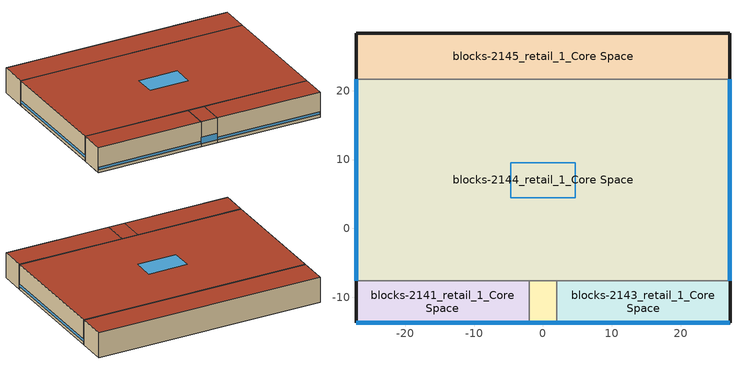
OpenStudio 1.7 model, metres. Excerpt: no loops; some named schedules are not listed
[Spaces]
blocks-2141_retail_1_Core Space
 floor ground: -2,-7.62 -2,-13.72 -27.14,-13.72 -27.14,-7.62 z0
 wall outside (Masonry_Wall): -27.11,-7.62 -27.14,-7.62 -27.14,-13.72 -2,-13.72 z0:6.1
 wall to blocks-2144_retail_1_Core Space: -2,-7.62 -27.11,-7.62 z0:6.1
 wall to blocks-2142_retail_1_Core Space: -2,-13.72 -2,-7.62 z0:6.1
 window (fenestration_3.2366098693858985_0.39_0.7): -27.12,-13.72 -2.02,-13.72 z0.76:1.37
 roof outside: -2,-13.72 -2,-7.62 -27.14,-7.62 -27.14,-13.72 z6.1
blocks-2142_retail_1_Core Space
 floor ground: 1.97,-13.72 -2,-13.72 -2,-7.62 1.97,-7.62 z0
 wall outside (Masonry_Wall): -2,-13.72 1.97,-13.72 z0:6.1
 wall to blocks-2144_retail_1_Core Space: 1.97,-7.62 -2,-7.62 z0:6.1
 wall to blocks-2143_retail_1_Core Space: 1.97,-13.72 1.97,-7.62 z0:6.1
 window (fenestration_3.2366098693858985_0.39_0.7): -1.97,-13.72 1.94,-13.72 z0.76:2.31
 roof outside: -2,-13.72 1.97,-13.72 1.97,-7.62 -2,-7.62 z6.1
blocks-2143_retail_1_Core Space
 floor ground: 27.14,-7.62 27.14,-13.72 1.97,-13.72 1.97,-7.62 z0
 wall outside (Masonry_Wall): 1.97,-13.72 27.14,-13.72 27.14,-7.62 z0:6.1
 wall to blocks-2144_retail_1_Core Space: 27.14,-7.62 1.97,-7.62 z0:6.1
 window (fenestration_3.2366098693858985_0.39_0.7): 1.99,-13.72 27.12,-13.72 z0.76:1.37
 roof outside: 27.14,-13.72 27.14,-7.62 1.97,-7.62 1.97,-13.72 z6.1
blocks-2144_retail_1_Core Space
 floor ground: 27.14,21.64 27.14,-7.62 -27.11,-7.62 -27.11,21.64 z0
 wall outside (Masonry_Wall): -27.11,21.64 -27.11,-7.62 / 27.14,-7.62 27.14,21.64 z0:6.1
 wall to blocks-2145_retail_1_Core Space: 27.14,21.64 -27.11,21.64 z0:6.1
 window (fenestration_3.2366098693858985_0.39_0.7): -27.11,21.62 -27.11,-7.59 / 27.14,-7.59 27.14,21.62 z0.76:1.37
 roof outside: 27.14,-7.62 27.14,21.64 -27.11,21.64 -27.11,-7.62 z6.1
 skylight (skylight_6.24608943538034_0.7699999809265137_0.699999988079071): 4.71,4.48 4.71,9.54 -4.68,9.54 -4.68,4.48 z6.1
blocks-2145_retail_1_Core Space
 floor ground: 27.14,28.35 27.14,21.64 -27.11,21.64 -27.11,28.35 z0
 wall outside (Masonry_Wall): 27.14,21.64 27.14,28.35 -27.11,28.35 -27.11,21.64 z0:6.1
 roof outside: 27.14,21.64 27.14,28.35 -27.11,28.35 -27.11,21.64 z6.1
[Building]
Toplighting Test Case 1: Default Construction Set=Default Construction Set 1
[Site]
Chicago Midway Ap_IL_USA: Latitude {deg}=41.78; Longitude {deg}=-87.75; Time Zone {hr}=-6; Elevation {m}=186
[Site:GroundTemperature:BuildingSurface]
19.527, 19.502, 19.536, 19.598, 20.002, 21.64, 22.225, 22.375, 21.449, 20.121, 19.802, 19.633
[Site:WaterMainsTemperature]
Calculation Method=Correlation; Annual Average Outdoor Air Temperature {C}=9.69; Maximum Difference In Monthly Average Outdoor Air Temperatures {deltaC}=28.1
[SizingPeriod:DesignDay] Barometric Pressure {Pa}=99110; Sky Clearness=0; Rain Indicator=0; Snow Indicator=0; Day of Month=21; Daylight Saving Time Indicator=0; Humidity Indicating Type=Wetbulb; Dry-Bulb Temperature Range Modifier Type=DefaultMultipliers; Daily Wet-Bulb Temperature Range {deltaC}=0
Name | Maximum Dry-Bulb Temperature {C} | Daily Dry-Bulb Temperature Range {deltaC} | Humidity Indicating Conditions at Maximum Dry-Bulb {BasedOnField A3} | Wind Speed {m/s} | Wind Direction {deg} | Month | Day Type | Solar Model Indicator | ASHRAE Taub | ASHRAE Taud
Chicago Midway Ap Ann Htg 99.6% Condns DB | -18.7 | 0 | -18.7 | 5.3 | 300 | 1 | WinterDesignDay | ASHRAEClearSky | 0 | 0
Chicago Midway Ap Ann Clg .4% Condns DB=>MWB | 33.4 | 8.8 | 23.8 | 5.6 | 220 | 7 | SummerDesignDay | ASHRAETau | 0.457 | 2.043
[ClimateZones]
Climate Zone Institution Name 1=ASHRAE; Climate Zone Document Name 1=ANSI/ASHRAE Standard 169; Climate Zone Document Year 1=2006; Climate Zone Value 1=5A
[Construction]
INT-FLOOR-TOPSIDE: 1/2IN Gypsum, 4IN CONCRETE HW, CP02 CARPET PAD
INT-FLOOR-UNDERSIDE: CP02 CARPET PAD, 4IN CONCRETE HW, 1/2IN Gypsum
Standard_Int-Wall: 1/2IN Gypsum, 1/2IN Gypsum
Masonry_Wall: 1IN Stucco, 8IN CONCRETE HW, Masonry Wall Insulation, 1/2IN Gypsum
IEAD_Metal_Deck: Roof Membrane, IEAD Roof Insulation, Metal Decking
Insul_slab: Floor Insulation, MAT-CC05 8 HW CONCRETE
fenestration_3.2366098693858985_0.39_0.7: Glazing Layer
skylight_6.24608943538034_0.7699999809265137_0.699999988079071: Skylight - Glazing Layer
[Material] Thermal Absorptance=0.9
Name | Roughness | Thickness {m} | Conductivity {W/m-K} | Density {kg/m3} | Specific Heat {J/kg-K} | Solar Absorptance | Visible Absorptance
1/2IN Gypsum | Smooth | 0.0127 | 0.16 | 784.9 | 830 | 0.92 | 0.92
4IN CONCRETE HW | Rough | 0.1016 | 1.311 | 2240 | 836.8 | 0.7 | 0.7
1IN Stucco | Smooth | 0.0253 | 0.6918 | 1858 | 837 | 0.92 | 0.92
8IN CONCRETE HW; MAT-CC05 8 HW CONCRETE | Rough | 0.2032 | 1.311 | 2240 | 836.8 | 0.7 | 0.7
Masonry Wall Insulation | MediumRough | 0.0568815 | 0.049 | 265 | 836.8 | 0.7 | 0.7
Roof Membrane | VeryRough | 0.0095 | 0.16 | 1121.29 | 1460 | 0.7 | 0.7
IEAD Roof Insulation | MediumRough | 0.134064 | 0.049 | 265 | 836.8 | 0.7 | 0.7
Metal Decking | MediumSmooth | 0.0015 | 45.006 | 7680 | 418.4 | 0.7 | 0.3
Floor Insulation | MediumRough | 0.0795 | 0.045 | 265 | 836.8 | 0.7 | 0.7
[Material:NoMass]
CP02 CARPET PAD: Roughness=VeryRough; Thermal Resistance {m2-K/W}=0.2165; Thermal Absorptance=0.9; Solar Absorptance=0.7; Visible Absorptance=0.8
[DefaultSurfaceConstructions]
Name | Floor Construction | Wall Construction | Roof Ceiling Construction
Default Surface Constructions 1 | INT-FLOOR-TOPSIDE | Standard_Int-Wall | INT-FLOOR-UNDERSIDE
Default Surface Constructions 8; Default Surface Constructions 9; Default Surface Constructions 16; Default Surface Constructions 17; Default Surface Constructions 24; Default Surface Constructions 25; Default Surface Constructions 32; Default Surface Constructions 33; Default Surface Constructions 40; Default Surface Constructions 41 | Insul_slab |  | IEAD_Metal_Deck
[DefaultConstructionSet]
Name | Default Interior Surface Constructions | Default Exterior Surface Constructions | Default Ground Contact Surface Constructions
Default Construction Set 1 | Default Surface Constructions 1
Default Construction Set 5 |  | Default Surface Constructions 8 | Default Surface Constructions 9
Default Construction Set 9 |  | Default Surface Constructions 16 | Default Surface Constructions 17
Default Construction Set 13 |  | Default Surface Constructions 24 | Default Surface Constructions 25
Default Construction Set 17 |  | Default Surface Constructions 32 | Default Surface Constructions 33
Default Construction Set 21 |  | Default Surface Constructions 40 | Default Surface Constructions 41
[WindowMaterial:SimpleGlazingSystem] Visible Transmittance=0.7
Name | U-Factor {W/m2-K} | Solar Heat Gain Coefficient
Glazing Layer | 3.23661 | 0.39
Skylight - Glazing Layer | 6.24609 | 0.77
[BuildingStory] Nominal Z Coordinate {m}=0; Nominal Floor to Floor Height {m}=6.096
Story 1; Story 2; Story 3; Story 4; Story 5
[Space] Space Type=PNNL_Asset_Rating_Retail_Space_Type
Name | Default Construction Set | Building Story | Thermal Zone
blocks-2141_retail_1_Core Space | Default Construction Set 5 | Story 1 | blocks-2141_retail_1_Core
blocks-2142_retail_1_Core Space | Default Construction Set 9 | Story 2 | blocks-2142_retail_1_Core
blocks-2143_retail_1_Core Space | Default Construction Set 13 | Story 3 | blocks-2143_retail_1_Core
blocks-2144_retail_1_Core Space | Default Construction Set 17 | Story 4 | blocks-2144_retail_1_Core
blocks-2145_retail_1_Core Space | Default Construction Set 21 | Story 5 | blocks-2145_retail_1_Core
[ThermalZone] Use Ideal Air Loads=No
Name | Primary Daylighting Control | Fraction of Zone Controlled by Primary Daylighting Control | Thermostat | Secondary Daylighting Control | Fraction of Zone Controlled by Secondary Daylighting Control
blocks-2141_retail_1_Core | blocks-2141_retail_1_Core Space Daylt Sensor 1 | 0.224747 | Thermostat Setpoint Dual Setpoint 1
blocks-2142_retail_1_Core |  |  | Thermostat Setpoint Dual Setpoint 2
blocks-2143_retail_1_Core | blocks-2143_retail_1_Core Space Daylt Sensor 1 | 0.224748 | Thermostat Setpoint Dual Setpoint 3
blocks-2144_retail_1_Core | blocks-2144_retail_1_Core Space Daylt Sensor 1 | 0.153644 | Thermostat Setpoint Dual Setpoint 4 | blocks-2144_retail_1_Core Space Daylt Sensor 2 | 0.050513
blocks-2145_retail_1_Core |  |  | Thermostat Setpoint Dual Setpoint 5
[AvailabilityManager:Scheduled] Schedule=PNNL_Asset_Rating_Retail_Hvac_Schedule
Availability Manager Scheduled 1; Availability Manager Scheduled 2; Availability Manager Scheduled 3; Availability Manager Scheduled 4; Availability Manager Scheduled 5
[SpaceType]
PNNL_Asset_Rating_Retail_Space_Type: Default Schedule Set=PNNL_Asset_Rating_Retail_Space_Type_Default_Schedule_Set; Design Specification Outdoor Air Object=PNNL_Asset_Rating_Retail_Outdoor_Air
[DefaultScheduleSet]
PNNL_Asset_Rating_Retail_Space_Type_Default_Schedule_Set: Number of People Schedule=PNNL_Asset_Rating_Retail_Occupancy_Schedule; People Activity Level Schedule=PNNL_Asset_Rating_Retail_Activity_Schedule; Lighting Schedule=PNNL_Asset_Rating_Retail_Lighting_Schedule; Electric Equipment Schedule=PNNL_Asset_Rating_Retail_Plug_And_Process_Schedule; Hot Water Equipment Schedule=PNNL_Asset_Rating_Retail_Service_Water_Heating_Schedule; Infiltration Schedule=PNNL_Asset_Rating_Retail_Infiltration_Schedule; Other Equipment Schedule=PNNL_Asset_Rating_Retail_Elevator_Schedule
[DesignSpecification:OutdoorAir]
PNNL_Asset_Rating_Retail_Outdoor_Air: Outdoor Air Flow per Floor Area {m3/s-m2}=0.0011684
[People]
PNNL_Asset_Rating_Retail_Occupants: People Definition=PNNL_Asset_Rating_Retail_Occupants_Definition; Space or SpaceType=PNNL_Asset_Rating_Retail_Space_Type; Activity Level Schedule=PNNL_Asset_Rating_Retail_Activity_Schedule
[People:Definition]
PNNL_Asset_Rating_Retail_Occupants_Definition: Number of People Calculation Method=Area/Person; Space Floor Area per Person {m2/person}=6.2245; Fraction Radiant=0.3; Sensible Heat Fraction=0.513514
[ElectricEquipment]
PNNL_Asset_Rating_Retail_Plug_Loads: Electric Equipment Definition=PNNL_Asset_Rating_Retail_Plug_Loads_Definition; Space or SpaceType=PNNL_Asset_Rating_Retail_Space_Type
[ElectricEquipment:Definition]
PNNL_Asset_Rating_Retail_Plug_Loads_Definition: Design Level Calculation Method=Watts/Area; Watts per Space Floor Area {W/m2}=3.22917; Fraction Latent=0; Fraction Radiant=0.3; Fraction Lost=0
[SpaceInfiltration:DesignFlowRate]
PNNL_Asset_Rating_Retail_Infiltration: Space or SpaceType=PNNL_Asset_Rating_Retail_Space_Type; Design Flow Rate Calculation Method=Flow/ExteriorArea; Flow per Exterior Surface Area {m3/s-m2}=0.00102413; Constant Term Coefficient=0; Velocity Term Coefficient=0.224
[Lights] Multiplier=1
Name | Lights Definition | Space or SpaceType
PNNL_Asset_Rating_Retail_Lights 1 | PNNL_Asset_Rating_Retail_Lights_Definition 1 | blocks-2141_retail_1_Core Space
Lights 1 | Lights Definition 1 | blocks-2142_retail_1_Core Space
Lights 2 | Lights Definition 2 | blocks-2143_retail_1_Core Space
Lights 3 | Lights Definition 3 | blocks-2144_retail_1_Core Space
Lights 4 | Lights Definition 4 | blocks-2145_retail_1_Core Space
[Lights:Definition] Design Level Calculation Method=Watts/Area
PNNL_Asset_Rating_Retail_Lights_Definition 1: Watts per Space Floor Area {W/m2}=16.2062; Fraction Radiant=0.37; Fraction Visible=0.18; Return Air Fraction=0
Lights Definition 1: Watts per Space Floor Area {W/m2}=15.6506
Lights Definition 2: Watts per Space Floor Area {W/m2}=16.1865
Lights Definition 3: Watts per Space Floor Area {W/m2}=16.1588
Lights Definition 4: Watts per Space Floor Area {W/m2}=16.1804
[ThermostatSetpoint:DualSetpoint]
Name | Heating Setpoint Temperature Schedule | Cooling Setpoint Temperature Schedule
Thermostat Setpoint Dual Setpoint 1 | PNNL_Asset_Rating_Retail_Heating_Schedule | PNNL_Asset_Rating_Retail_Cooling_Schedule
Thermostat Setpoint Dual Setpoint 2 | PNNL_Asset_Rating_Retail_Heating_Schedule 1 | PNNL_Asset_Rating_Retail_Cooling_Schedule 1
Thermostat Setpoint Dual Setpoint 3 | PNNL_Asset_Rating_Retail_Heating_Schedule 2 | PNNL_Asset_Rating_Retail_Cooling_Schedule 2
Thermostat Setpoint Dual Setpoint 4 | PNNL_Asset_Rating_Retail_Heating_Schedule 3 | PNNL_Asset_Rating_Retail_Cooling_Schedule 3
Thermostat Setpoint Dual Setpoint 5 | PNNL_Asset_Rating_Retail_Heating_Schedule 4 | PNNL_Asset_Rating_Retail_Cooling_Schedule 4
[Daylighting:Control] Position Z-Coordinate {m}=0.9144; Illuminance Setpoint {lux}=1000; Lighting Control Type=Stepped; Number of Stepped Control Steps=3
Name | Space | Position X-Coordinate {m} | Position Y-Coordinate {m}
blocks-2141_retail_1_Core Space Daylt Sensor 1 | blocks-2141_retail_1_Core Space | -14.5694 | -12.3432
blocks-2143_retail_1_Core Space Daylt Sensor 1 | blocks-2143_retail_1_Core Space | 14.5542 | -12.3432
blocks-2144_retail_1_Core Space Daylt Sensor 1 | blocks-2144_retail_1_Core Space | 0.0152385 | 7.0104
blocks-2144_retail_1_Core Space Daylt Sensor 2 | blocks-2144_retail_1_Core Space | -25.7393 | 7.0104
[Schedule:Ruleset]
Name | Default Day Schedule | Summer Design Day Schedule | Winter Design Day Schedule
PNNL_Asset_Rating_Retail_Hvac_Schedule | PNNL_Asset_Rating_Retail_Hvac_Schedule_Week_Day | PNNL_Asset_Rating_Retail_Hvac_Schedule_Summer_Design_Day | PNNL_Asset_Rating_Retail_Hvac_Schedule_Winter_Design_Day
PNNL_Asset_Rating_Retail_Occupancy_Schedule | PNNL_Asset_Rating_Retail_Occupancy_Schedule_Week_Day | PNNL_Asset_Rating_Retail_Occupancy_Schedule_Summer_Design_Day | PNNL_Asset_Rating_Retail_Occupancy_Schedule_Winter_Design_Day
PNNL_Asset_Rating_Retail_Activity_Schedule | PNNL_Asset_Rating_Retail_Activity_Schedule_Week_Day | PNNL_Asset_Rating_Retail_Activity_Schedule_Summer_Design_Day | PNNL_Asset_Rating_Retail_Activity_Schedule_Winter_Design_Day
PNNL_Asset_Rating_Retail_Lighting_Schedule | PNNL_Asset_Rating_Retail_Lighting_Schedule_Week_Day | PNNL_Asset_Rating_Retail_Lighting_Schedule_Summer_Design_Day | PNNL_Asset_Rating_Retail_Lighting_Schedule_Winter_Design_Day
PNNL_Asset_Rating_Retail_Plug_And_Process_Schedule | PNNL_Asset_Rating_Retail_Plug_And_Process_Schedule_Week_Day | PNNL_Asset_Rating_Retail_Plug_And_Process_Schedule_Summer_Design_Day | PNNL_Asset_Rating_Retail_Plug_And_Process_Schedule_Winter_Design_Day
PNNL_Asset_Rating_Retail_Service_Water_Heating_Schedule | PNNL_Asset_Rating_Retail_Service_Water_Heating_Schedule_Week_Day 1 | PNNL_Asset_Rating_Retail_Service_Water_Heating_Schedule_Summer_Design_Day 1 | PNNL_Asset_Rating_Retail_Service_Water_Heating_Schedule_Winter_Design_Day 1
PNNL_Asset_Rating_Retail_Infiltration_Schedule | PNNL_Asset_Rating_Retail_Infiltration_Schedule_Week_Day | PNNL_Asset_Rating_Retail_Infiltration_Schedule_Summer_Design_Day | PNNL_Asset_Rating_Retail_Infiltration_Schedule_Winter_Design_Day
PNNL_Asset_Rating_Retail_Elevator_Schedule | PNNL_Asset_Rating_Retail_Elevator_Schedule_Week_Day | PNNL_Asset_Rating_Retail_Elevator_Schedule_Summer_Design_Day | PNNL_Asset_Rating_Retail_Elevator_Schedule_Winter_Design_Day
PNNL_Asset_Rating_Retail_Heating_Schedule | PNNL_Asset_Rating_Retail_Heating_Schedule_Week_Day | PNNL_Asset_Rating_Retail_Heating_Schedule_Summer_Design_Day | PNNL_Asset_Rating_Retail_Heating_Schedule_Winter_Design_Day
PNNL_Asset_Rating_Retail_Cooling_Schedule | PNNL_Asset_Rating_Retail_Cooling_Schedule_Week_Day | PNNL_Asset_Rating_Retail_Cooling_Schedule_Summer_Design_Day | PNNL_Asset_Rating_Retail_Cooling_Schedule_Winter_Design_Day
PNNL_Asset_Rating_Retail_Heating_Schedule 1 | PNNL_Asset_Rating_Retail_Heating_Schedule_Week_Day 1 | PNNL_Asset_Rating_Retail_Heating_Schedule_Summer_Design_Day 1 | PNNL_Asset_Rating_Retail_Heating_Schedule_Winter_Design_Day 1
PNNL_Asset_Rating_Retail_Cooling_Schedule 1 | PNNL_Asset_Rating_Retail_Cooling_Schedule_Week_Day 1 | PNNL_Asset_Rating_Retail_Cooling_Schedule_Summer_Design_Day 1 | PNNL_Asset_Rating_Retail_Cooling_Schedule_Winter_Design_Day 1
PNNL_Asset_Rating_Retail_Heating_Schedule 2 | PNNL_Asset_Rating_Retail_Heating_Schedule_Week_Day 2 | PNNL_Asset_Rating_Retail_Heating_Schedule_Summer_Design_Day 2 | PNNL_Asset_Rating_Retail_Heating_Schedule_Winter_Design_Day 2
PNNL_Asset_Rating_Retail_Cooling_Schedule 2 | PNNL_Asset_Rating_Retail_Cooling_Schedule_Week_Day 2 | PNNL_Asset_Rating_Retail_Cooling_Schedule_Summer_Design_Day 2 | PNNL_Asset_Rating_Retail_Cooling_Schedule_Winter_Design_Day 2
PNNL_Asset_Rating_Retail_Heating_Schedule 3 | PNNL_Asset_Rating_Retail_Heating_Schedule_Week_Day 3 | PNNL_Asset_Rating_Retail_Heating_Schedule_Summer_Design_Day 3 | PNNL_Asset_Rating_Retail_Heating_Schedule_Winter_Design_Day 3
PNNL_Asset_Rating_Retail_Cooling_Schedule 3 | PNNL_Asset_Rating_Retail_Cooling_Schedule_Week_Day 3 | PNNL_Asset_Rating_Retail_Cooling_Schedule_Summer_Design_Day 3 | PNNL_Asset_Rating_Retail_Cooling_Schedule_Winter_Design_Day 3
PNNL_Asset_Rating_Retail_Heating_Schedule 4 | PNNL_Asset_Rating_Retail_Heating_Schedule_Week_Day 4 | PNNL_Asset_Rating_Retail_Heating_Schedule_Summer_Design_Day 4 | PNNL_Asset_Rating_Retail_Heating_Schedule_Winter_Design_Day 4
PNNL_Asset_Rating_Retail_Cooling_Schedule 4 | PNNL_Asset_Rating_Retail_Cooling_Schedule_Week_Day 4 | PNNL_Asset_Rating_Retail_Cooling_Schedule_Summer_Design_Day 4 | PNNL_Asset_Rating_Retail_Cooling_Schedule_Winter_Design_Day 4
[Schedule:Day]
PNNL_Asset_Rating_Retail_Heating_Schedule_Week_Day; PNNL_Asset_Rating_Retail_Heating_Schedule_Winter_Design_Day; PNNL_Asset_Rating_Retail_Heating_Schedule_Week_Day 1; PNNL_Asset_Rating_Retail_Heating_Schedule_Winter_Design_Day 1; PNNL_Asset_Rating_Retail_Heating_Schedule_Week_Day 2; PNNL_Asset_Rating_Retail_Heating_Schedule_Winter_Design_Day 2; PNNL_Asset_Rating_Retail_Heating_Schedule_Week_Day 3; PNNL_Asset_Rating_Retail_Heating_Schedule_Winter_Design_Day 3; PNNL_Asset_Rating_Retail_Heating_Schedule_Week_Day 4; PNNL_Asset_Rating_Retail_Heating_Schedule_Winter_Design_Day 4: 1, 0, 15.5556, 2, 0, 15.5556, 3, 0, 15.5556, 4, 0, 15.5556, 5, 0, 15.5556, 6, 0, 15.5556, 7, 0, 18.3333, 8, 0, 21.1111, 9, 0, 21.1111, 10, 0, 21.1111, 11, 0, 21.1111, 12, 0, 21.1111, 13, 0, 21.1111, 14, 0, 21.1111, 15, 0, 21.1111, 16, 0, 21.1111, 17, 0, 21.1111, 18, 0, 21.1111, 19, 0, 21.1111, 20, 0, 21.1111, 21, 0, 21.1111, 22, 0, 15.5556, 23, 0, 15.5556, 24, 0, 15.5556
PNNL_Asset_Rating_Retail_Heating_Schedule_Summer_Design_Day; PNNL_Asset_Rating_Retail_Heating_Schedule_Summer_Design_Day 1; PNNL_Asset_Rating_Retail_Heating_Schedule_Summer_Design_Day 2; PNNL_Asset_Rating_Retail_Heating_Schedule_Summer_Design_Day 3; PNNL_Asset_Rating_Retail_Heating_Schedule_Summer_Design_Day 4: 1, 0, 15.5556, 2, 0, 15.5556, 3, 0, 15.5556, 4, 0, 15.5556, 5, 0, 15.5556, 6, 0, 15.5556, 7, 0, 15.5556, 8, 0, 15.5556, 9, 0, 15.5556, 10, 0, 15.5556, 11, 0, 15.5556, 12, 0, 15.5556, 13, 0, 15.5556, 14, 0, 15.5556, 15, 0, 15.5556, 16, 0, 15.5556, 17, 0, 15.5556, 18, 0, 15.5556, 19, 0, 15.5556, 20, 0, 15.5556, 21, 0, 15.5556, 22, 0, 15.5556, 23, 0, 15.5556, 24, 0, 15.5556
PNNL_Asset_Rating_Retail_Cooling_Schedule_Week_Day; PNNL_Asset_Rating_Retail_Cooling_Schedule_Summer_Design_Day; PNNL_Asset_Rating_Retail_Cooling_Schedule_Week_Day 1; PNNL_Asset_Rating_Retail_Cooling_Schedule_Summer_Design_Day 1; PNNL_Asset_Rating_Retail_Cooling_Schedule_Week_Day 2; PNNL_Asset_Rating_Retail_Cooling_Schedule_Summer_Design_Day 2; PNNL_Asset_Rating_Retail_Cooling_Schedule_Week_Day 3; PNNL_Asset_Rating_Retail_Cooling_Schedule_Summer_Design_Day 3; PNNL_Asset_Rating_Retail_Cooling_Schedule_Week_Day 4; PNNL_Asset_Rating_Retail_Cooling_Schedule_Summer_Design_Day 4: 1, 0, 29.4444, 2, 0, 29.4444, 3, 0, 29.4444, 4, 0, 29.4444, 5, 0, 29.4444, 6, 0, 29.4444, 7, 0, 26.6667, 8, 0, 23.8889, 9, 0, 23.8889, 10, 0, 23.8889, 11, 0, 23.8889, 12, 0, 23.8889, 13, 0, 23.8889, 14, 0, 23.8889, 15, 0, 23.8889, 16, 0, 23.8889, 17, 0, 23.8889, 18, 0, 23.8889, 19, 0, 23.8889, 20, 0, 23.8889, 21, 0, 23.8889, 22, 0, 29.4444, 23, 0, 29.4444, 24, 0, 29.4444
PNNL_Asset_Rating_Retail_Cooling_Schedule_Winter_Design_Day; PNNL_Asset_Rating_Retail_Cooling_Schedule_Winter_Design_Day 1; PNNL_Asset_Rating_Retail_Cooling_Schedule_Winter_Design_Day 2; PNNL_Asset_Rating_Retail_Cooling_Schedule_Winter_Design_Day 3; PNNL_Asset_Rating_Retail_Cooling_Schedule_Winter_Design_Day 4: 1, 0, 29.4444, 2, 0, 29.4444, 3, 0, 29.4444, 4, 0, 29.4444, 5, 0, 29.4444, 6, 0, 29.4444, 7, 0, 29.4444, 8, 0, 29.4444, 9, 0, 29.4444, 10, 0, 29.4444, 11, 0, 29.4444, 12, 0, 29.4444, 13, 0, 29.4444, 14, 0, 29.4444, 15, 0, 29.4444, 16, 0, 29.4444, 17, 0, 29.4444, 18, 0, 29.4444, 19, 0, 29.4444, 20, 0, 29.4444, 21, 0, 29.4444, 22, 0, 29.4444, 23, 0, 29.4444, 24, 0, 29.4444
[Schedule:Rule]
Name | Schedule Ruleset | Rule Order | Day Schedule | Apply Sunday | Apply Saturday
PNNL_Asset_Rating_Retail_Heating_Schedule_Sunday_Rule | PNNL_Asset_Rating_Retail_Heating_Schedule | 0 | PNNL_Asset_Rating_Retail_Heating_Schedule_Sunday | Yes
PNNL_Asset_Rating_Retail_Heating_Schedule_Saturday_Rule | PNNL_Asset_Rating_Retail_Heating_Schedule | 1 | PNNL_Asset_Rating_Retail_Heating_Schedule_Saturday |  | Yes
PNNL_Asset_Rating_Retail_Cooling_Schedule_Sunday_Rule | PNNL_Asset_Rating_Retail_Cooling_Schedule | 0 | PNNL_Asset_Rating_Retail_Cooling_Schedule_Sunday | Yes
PNNL_Asset_Rating_Retail_Cooling_Schedule_Saturday_Rule | PNNL_Asset_Rating_Retail_Cooling_Schedule | 1 | PNNL_Asset_Rating_Retail_Cooling_Schedule_Saturday |  | Yes
PNNL_Asset_Rating_Retail_Heating_Schedule_Sunday_Rule 1 | PNNL_Asset_Rating_Retail_Heating_Schedule 1 | 0 | PNNL_Asset_Rating_Retail_Heating_Schedule_Sunday 1 | Yes
PNNL_Asset_Rating_Retail_Heating_Schedule_Saturday_Rule 1 | PNNL_Asset_Rating_Retail_Heating_Schedule 1 | 1 | PNNL_Asset_Rating_Retail_Heating_Schedule_Saturday 1 |  | Yes
PNNL_Asset_Rating_Retail_Cooling_Schedule_Sunday_Rule 1 | PNNL_Asset_Rating_Retail_Cooling_Schedule 1 | 0 | PNNL_Asset_Rating_Retail_Cooling_Schedule_Sunday 1 | Yes
PNNL_Asset_Rating_Retail_Cooling_Schedule_Saturday_Rule 1 | PNNL_Asset_Rating_Retail_Cooling_Schedule 1 | 1 | PNNL_Asset_Rating_Retail_Cooling_Schedule_Saturday 1 |  | Yes
PNNL_Asset_Rating_Retail_Heating_Schedule_Sunday_Rule 2 | PNNL_Asset_Rating_Retail_Heating_Schedule 2 | 0 | PNNL_Asset_Rating_Retail_Heating_Schedule_Sunday 2 | Yes
PNNL_Asset_Rating_Retail_Heating_Schedule_Saturday_Rule 2 | PNNL_Asset_Rating_Retail_Heating_Schedule 2 | 1 | PNNL_Asset_Rating_Retail_Heating_Schedule_Saturday 2 |  | Yes
PNNL_Asset_Rating_Retail_Cooling_Schedule_Sunday_Rule 2 | PNNL_Asset_Rating_Retail_Cooling_Schedule 2 | 0 | PNNL_Asset_Rating_Retail_Cooling_Schedule_Sunday 2 | Yes
PNNL_Asset_Rating_Retail_Cooling_Schedule_Saturday_Rule 2 | PNNL_Asset_Rating_Retail_Cooling_Schedule 2 | 1 | PNNL_Asset_Rating_Retail_Cooling_Schedule_Saturday 2 |  | Yes
PNNL_Asset_Rating_Retail_Heating_Schedule_Sunday_Rule 3 | PNNL_Asset_Rating_Retail_Heating_Schedule 3 | 0 | PNNL_Asset_Rating_Retail_Heating_Schedule_Sunday 3 | Yes
PNNL_Asset_Rating_Retail_Heating_Schedule_Saturday_Rule 3 | PNNL_Asset_Rating_Retail_Heating_Schedule 3 | 1 | PNNL_Asset_Rating_Retail_Heating_Schedule_Saturday 3 |  | Yes
PNNL_Asset_Rating_Retail_Cooling_Schedule_Sunday_Rule 3 | PNNL_Asset_Rating_Retail_Cooling_Schedule 3 | 0 | PNNL_Asset_Rating_Retail_Cooling_Schedule_Sunday 3 | Yes
PNNL_Asset_Rating_Retail_Cooling_Schedule_Saturday_Rule 3 | PNNL_Asset_Rating_Retail_Cooling_Schedule 3 | 1 | PNNL_Asset_Rating_Retail_Cooling_Schedule_Saturday 3 |  | Yes
PNNL_Asset_Rating_Retail_Heating_Schedule_Sunday_Rule 4 | PNNL_Asset_Rating_Retail_Heating_Schedule 4 | 0 | PNNL_Asset_Rating_Retail_Heating_Schedule_Sunday 4 | Yes
PNNL_Asset_Rating_Retail_Heating_Schedule_Saturday_Rule 4 | PNNL_Asset_Rating_Retail_Heating_Schedule 4 | 1 | PNNL_Asset_Rating_Retail_Heating_Schedule_Saturday 4 |  | Yes
